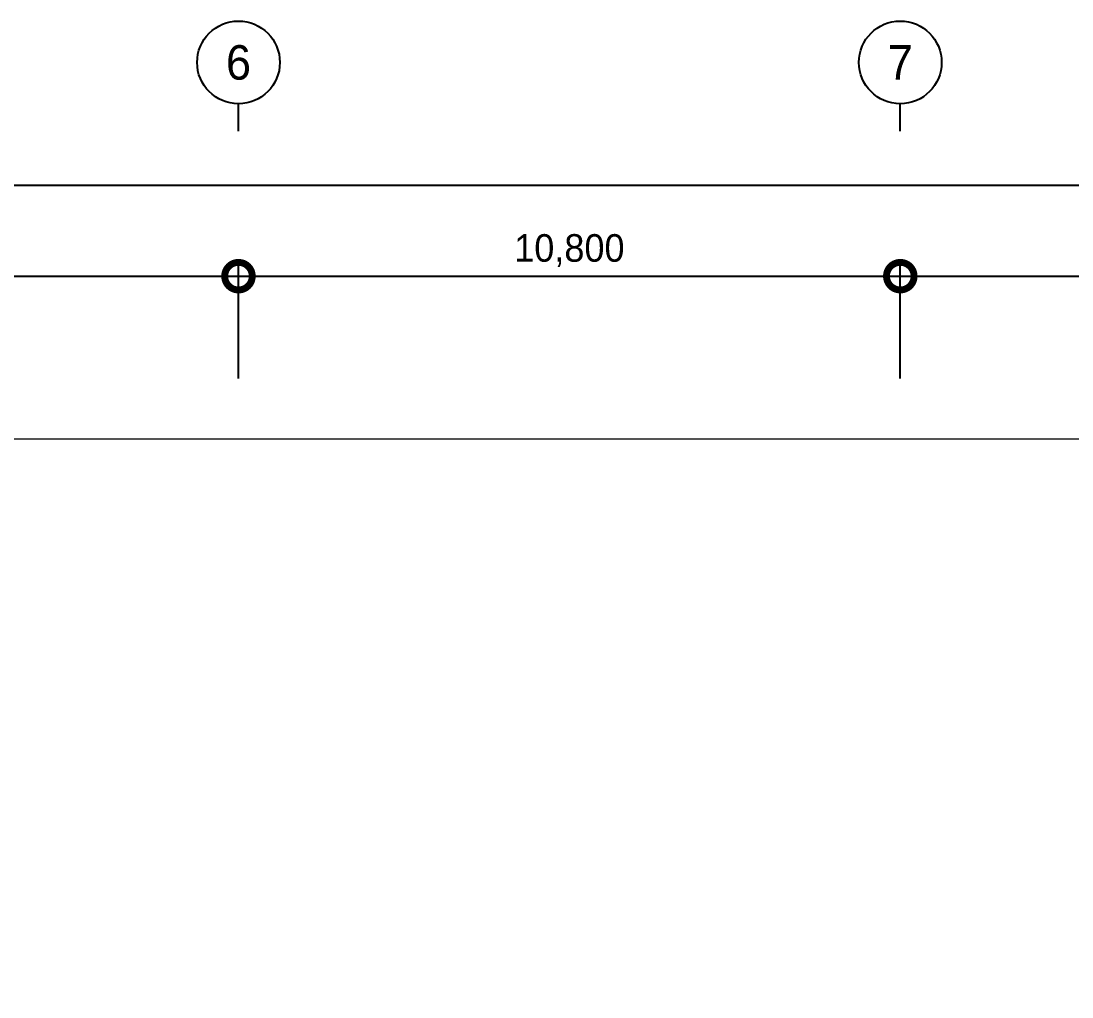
# Model space of a CAD drawing. Header units: millimetres. Extents: x -120884 to 122161, y 4425 to 84147.
# Drawn here: x -105737 to -88586, y 67997 to 83923 of the extents above; entities that cross this region are included whole.
import ezdxf
from ezdxf.enums import TextEntityAlignment as Align

# ---------------------------------------------------------------- set-up
doc = ezdxf.new("R2010")
doc.units = ezdxf.units.MM
doc.header["$LTSCALE"] = 150
doc.layers.add('-----31 Base Plan', color=252, linetype='Continuous', lineweight=0)
doc.layers.add('-----36 Dimension', color=1, linetype='Continuous', plot=False)
doc.styles.add('ELEC', font='')
doc.styles.get('ELEC').set_extended_font_data('Dotum')
doc.dimstyles.new('Gdim300', dxfattribs={"dimscale": 300, "dimtxt": 3, "dimasz": 6, "dimexe": 1.5, "dimexo": 2, "dimgap": 1, "dimtad": 1, "dimdec": 0, "dimzin": 0, "dimdsep": 46, "dimlunit": 6, "dimtxsty": 'ELEC', "dimblk": 'DOTSMALL', "dimblk1": 'DOTSMALL', "dimblk2": 'DOTSMALL', "dimcen": 1.5, "dimdle": 1.5, "dimclrd": 1, "dimclre": 1, "dimclrt": 256, "dimazin": 0, "dimtfac": 1, "dimtdec": 0, "dimtix": 1, "dimtmove": 2, "dimatfit": 3, "dimldrblk": 'DOTSMALL', "dimfxl": 1, "dimtolj": 1, "dimtzin": 0, "dimlwd": -1, "dimlwe": -1, "dimarcsym": 0})

# ---------------------------------------------------------------- blocks, each defined once
blk = doc.blocks.new('_DotSmall')
at = {"color": 0, "linetype": 'ByBlock', "const_width": 0.5}
blk.add_lwpolyline([(-0.0625, 0, 1), (0.0625, 0, 1)], format="xyb", close=True, dxfattribs=at)
blk = doc.blocks.new('*D22')
at = {"layer": '-----36 Dimension', "color": 1}
for p, q in [((-91387.6414333022, 78088.26735068933, 1.102577292026374e-09), (-91387.6414333022, 79984.3679406055, 1.102577292026374e-09)), ((-80587.64143330033, 78088.26735068933, 1.102577292026374e-09), (-80587.64143330033, 79984.3679406055, 1.102577292026374e-09)), ((-91612.6414333022, 79759.3679406055, 1.102577292026374e-09), (-80362.64143330033, 79759.3679406055, 1.102577292026374e-09))]:
    blk.add_line(p, q, dxfattribs=at)
at = {"layer": 'Defpoints', "color": 0, "transparency": 16777216}
for p in [(-80587.64143330033, 79759.3679406055, 1.102577292026374e-09), (-91387.6414333022, 77788.26735068933, 0.0003769319398915192), (-80587.64143330033, 77788.26735068933, 0.0003769319398915192)]:
    blk.add_point(p, dxfattribs=at)
at = {"layer": '-----36 Dimension', "color": 1, "xscale": 900, "yscale": 900, "zscale": 900, "rotation": 180}
blk.add_blockref('_DotSmall', (-91387.6414333022, 79759.3679406055, 1.102577292026374e-09), dxfattribs=at)
at = {"layer": '-----36 Dimension', "color": 1, "xscale": 900, "yscale": 900, "zscale": 900}
blk.add_blockref('_DotSmall', (-80587.64143330033, 79759.3679406055, 1.102577292026374e-09), dxfattribs=at)
at = {"layer": '-----36 Dimension', "insert": (-85987.64143330127, 80178.02465702342, 1.102577292026374e-09), "char_height": 450, "attachment_point": 5, "style": 'ELEC'}
blk.add_mtext('\\A1;10,800', dxfattribs=at)
blk = doc.blocks.new('*D23')
at = {"layer": '-----36 Dimension', "color": 1}
for p, q in [((-102187.6414333003, 78088.26735068933, 1.102577292026374e-09), (-102187.6414333003, 79984.36794060178, 1.102577292026374e-09)), ((-91387.6414333022, 78088.26735069306, 1.102577292026374e-09), (-91387.6414333022, 79984.36794060178, 1.102577292026374e-09)), ((-102412.6414333003, 79759.36794060178, 1.102577292026374e-09), (-91162.6414333022, 79759.36794060178, 1.102577292026374e-09))]:
    blk.add_line(p, q, dxfattribs=at)
at = {"layer": 'Defpoints', "color": 0, "transparency": 16777216}
for p in [(-91387.6414333022, 79759.36794060178, 1.102577292026374e-09), (-102187.6414333003, 77788.26735068933, 0.0003769319398915192), (-91387.6414333022, 77788.26735069306, 0.0003769319398915192)]:
    blk.add_point(p, dxfattribs=at)
at = {"layer": '-----36 Dimension', "color": 1, "xscale": 900, "yscale": 900, "zscale": 900, "rotation": 180}
blk.add_blockref('_DotSmall', (-102187.6414333003, 79759.36794060178, 1.102577292026374e-09), dxfattribs=at)
at = {"layer": '-----36 Dimension', "color": 1, "xscale": 900, "yscale": 900, "zscale": 900}
blk.add_blockref('_DotSmall', (-91387.6414333022, 79759.36794060178, 1.102577292026374e-09), dxfattribs=at)
at = {"layer": '-----36 Dimension', "insert": (-96787.64143330127, 80178.02465701969, 1.102577292026374e-09), "char_height": 450, "attachment_point": 5, "style": 'ELEC'}
blk.add_mtext('\\A1;10,800', dxfattribs=at)
blk = doc.blocks.new('*D24')
at = {"layer": '-----36 Dimension', "color": 1}
for p, q in [((-111987.6414333003, 78088.26735068933, 1.102577292026374e-09), (-111987.6414333003, 79984.36794059433, 1.102577292026374e-09)), ((-102187.6414333003, 78088.26735069306, 1.102577292026374e-09), (-102187.6414333003, 79984.36794059433, 1.102577292026374e-09)), ((-112212.6414333003, 79759.36794059433, 1.102577292026374e-09), (-101962.6414333003, 79759.36794059433, 1.102577292026374e-09))]:
    blk.add_line(p, q, dxfattribs=at)
at = {"layer": 'Defpoints', "color": 0, "transparency": 16777216}
for p in [(-102187.6414333003, 79759.36794059433, 1.102577292026374e-09), (-111987.6414333003, 77788.26735068933, 0.0003769319398915192), (-102187.6414333003, 77788.26735069306, 0.0003769319398915192)]:
    blk.add_point(p, dxfattribs=at)
at = {"layer": '-----36 Dimension', "color": 1, "xscale": 900, "yscale": 900, "zscale": 900, "rotation": 180}
blk.add_blockref('_DotSmall', (-111987.6414333003, 79759.36794059433, 1.102577292026374e-09), dxfattribs=at)
at = {"layer": '-----36 Dimension', "color": 1, "xscale": 900, "yscale": 900, "zscale": 900}
blk.add_blockref('_DotSmall', (-102187.6414333003, 79759.36794059433, 1.102577292026374e-09), dxfattribs=at)
at = {"layer": '-----36 Dimension', "insert": (-107087.6414333003, 80178.02465701224, 1.102577292026374e-09), "char_height": 450, "attachment_point": 5, "style": 'ELEC'}
blk.add_mtext('\\A1;9,800', dxfattribs=at)
blk = doc.blocks.new('*D28')
at = {"layer": '-----36 Dimension', "color": 1}
for p, q in [((-111987.6414333022, 78088.26735061448, 1.130192192323199e-09), (-111987.6414333022, 81465.28115400381, 1.130192192323199e-09)), ((-27587.64143329847, 78088.26735061494, 1.130192192323199e-09), (-27587.64143329847, 81465.28115400381, 1.130192192323199e-09)), ((-27362.64143329847, 81240.28115400381, 1.130192192323199e-09), (-112212.6414333022, 81240.28115400381, 1.130192192323199e-09))]:
    blk.add_line(p, q, dxfattribs=at)
at = {"layer": 'Defpoints', "color": 0, "transparency": 16777216}
for p in [(-111987.6414333022, 81240.28115400381, 1.130192192323199e-09), (-111987.6414333022, 77788.26735061448, 0.00037693198770936), (-27587.64143329847, 77788.26735061494, 0.00037693198770936)]:
    blk.add_point(p, dxfattribs=at)
at = {"layer": '-----36 Dimension', "color": 1, "xscale": 900, "yscale": 900, "zscale": 900, "rotation": 180}
blk.add_blockref('_DotSmall', (-111987.6414333022, 81240.28115400381, 1.130192192323199e-09), dxfattribs=at)
at = {"layer": '-----36 Dimension', "color": 1, "xscale": 900, "yscale": 900, "zscale": 900}
blk.add_blockref('_DotSmall', (-27587.64143329847, 81240.28115400381, 1.130192192323199e-09), dxfattribs=at)
at = {"layer": '-----36 Dimension', "insert": (-69787.64143330033, 81658.93787042172, 1.130192192323199e-09), "char_height": 450, "attachment_point": 5, "style": 'ELEC'}
blk.add_mtext('\\A1;84,400', dxfattribs=at)

msp = doc.modelspace()

# ---------------------------------------------------------------- linework, layer by layer
at = {"layer": '-----31 Base Plan'}
msp.add_lwpolyline([(-24917.31875893194, 28052.49518480473), (-114657.9656886356, 28052.49518480473), (-114657.9656886356, 77104.64656658606), (-24917.31875893194, 77104.64656658606)], close=True, dxfattribs=at)
at = {"layer": '-----36 Dimension', "elevation": 0.0003769322679521717}
for points in [[(-102187.6414332985, 82122.90140534937), (-102187.6414332985, 82572.9014053354, -1), (-102187.6414332985, 83922.90140529373, -1), (-102187.6414332985, 82572.9014053354, 6.094788302518639e-15)], [(-91387.6414333022, 82122.90140534937), (-91387.6414333022, 82572.9014053354, -1), (-91387.6414333022, 83922.90140529373, -1), (-91387.6414333022, 82572.9014053354, 6.094788302518639e-15)]]:
    msp.add_lwpolyline(points, format="xyb", dxfattribs=at)

# ---------------------------------------------------------------- texts
at = {"layer": '-----36 Dimension', "style": 'ELEC'}
for s, p in [('6', (-102187.6414332985, 83247.90140531445, 0.000376932310481152)), ('7', (-91387.6414333022, 83247.90140531445, 0.000376932310481152))]:
    msp.add_text(s, height=562.4999999826059, dxfattribs=at).set_placement(p, align=Align.MIDDLE)

# ---------------------------------------------------------------- dimensions: what is measured, and where the dimension line sits
at = {"layer": '-----36 Dimension'}
dim = msp.add_linear_dim(base=(-111987.6414333022, 81240.28115400381, 1.130192192323199e-09), p1=(-27587.64143329847, 77788.26735061494, 0.00037693198770936), p2=(-111987.6414333022, 77788.26735061448, 0.00037693198770936), dimstyle='Gdim300', override={"dimscale": 150, "dimtxsty": 'ELEC'}, dxfattribs=at)
dim.commit()
dim.dimension.update_dxf_attribs({"geometry": '*D28', "text_midpoint": (-69787.64143330033, 81658.93787042172, 1.130192192323199e-09)})
for base, p1, p2, picture, middle in [((-102187.6414333003, 79759.36794059433, 1.102577292026374e-09), (-111987.6414333003, 77788.26735068933, 0.0003769319398915192), (-102187.6414333003, 77788.26735069306, 0.0003769319398915192), '*D24', (-107087.6414333003, 80178.02465701224, 1.102577292026374e-09)), ((-91387.6414333022, 79759.36794060178, 1.102577292026374e-09), (-102187.6414333003, 77788.26735068933, 0.0003769319398915192), (-91387.6414333022, 77788.26735069306, 0.0003769319398915192), '*D23', (-96787.64143330127, 80178.02465701969, 1.102577292026374e-09)), ((-80587.64143330033, 79759.3679406055, 1.102577292026374e-09), (-91387.6414333022, 77788.26735068933, 0.0003769319398915192), (-80587.64143330033, 77788.26735068933, 0.0003769319398915192), '*D22', (-85987.64143330127, 80178.02465702342, 1.102577292026374e-09))]:
    dim = msp.add_linear_dim(base=base, p1=p1, p2=p2, angle=180, dimstyle='Gdim300', override={"dimscale": 150, "dimtxsty": 'ELEC'}, dxfattribs=at)
    dim.commit()
    dim.dimension.update_dxf_attribs({"geometry": picture, "text_midpoint": middle})

doc.saveas('drawing.dxf')
